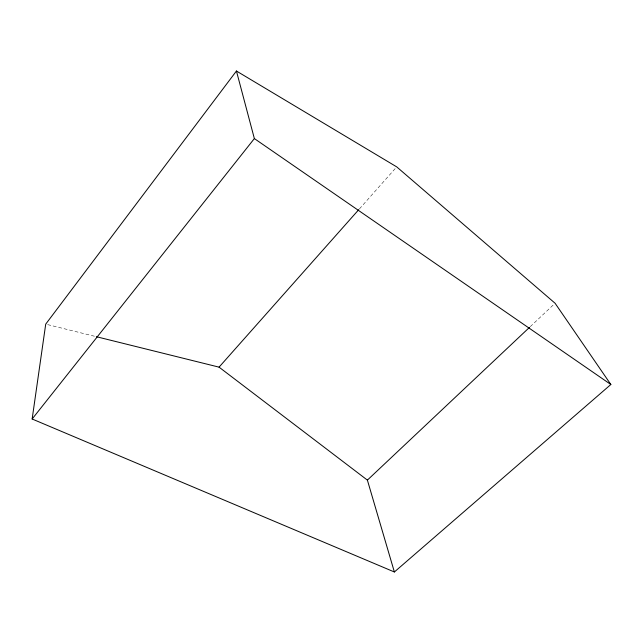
<?xml version="1.0" encoding="UTF-8"?>
<svg xmlns="http://www.w3.org/2000/svg" width="643" height="643" viewBox="0 0 643 643"><rect width="100%" height="100%" fill="white"/><g stroke="black" fill="none" stroke-linecap="round" stroke-linejoin="round"><path stroke-width="0.48" stroke-dasharray="3.21 2.41" d="M359.453 208.879L396.056 167.622M530.258 326.652L553.623 304.629M47.662 324.619L95.381 336.458"/><path stroke-width="0.96" d="M32.15 419.003L45.717 324.136L236.431 71.019L396.715 166.875L555.086 303.255L610.85 384.506L394.376 571.981L32.15 419.003L254.363 138.575L236.431 71.019M96.354 336.699L219.054 367.145L358.786 209.626M394.376 571.981L367.386 480.112L529.527 327.343M254.363 138.575L610.85 384.506M219.054 367.145L367.386 480.112"/></g></svg>
